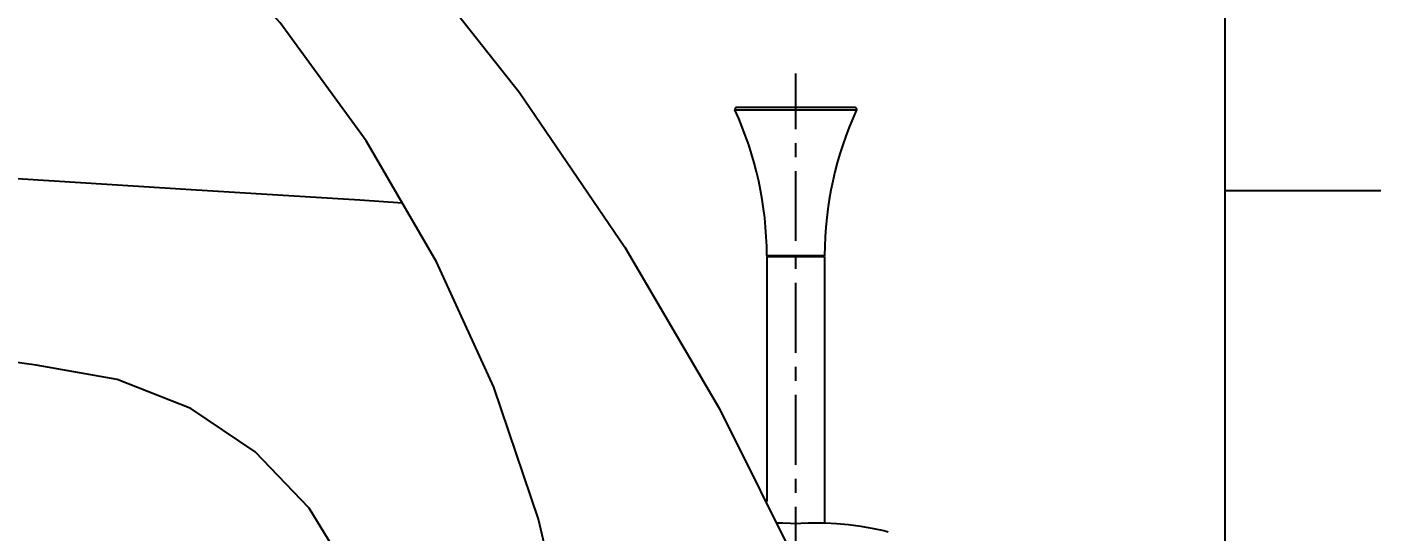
# Model space of a CAD drawing. Header units: millimetres. Extents: x 601 to 1195, y -13 to 407.
# Drawn here: x 1072.1 to 1195, y 204.9 to 250.7 of the extents above; entities that cross this region are included whole.
import ezdxf

# ---------------------------------------------------------------- set-up
doc = ezdxf.new("R2010")
doc.units = ezdxf.units.MM
doc.header["$LTSCALE"] = 0.1
doc.linetypes.add('CENTERX2', pattern=[101.6, 63.5, -12.7, 12.7, -12.7])
doc.layers.add('CENTER', color=1, linetype='CENTERX2')
doc.layers.add('DIM', color=3, linetype='Continuous')
doc.styles.get("Standard").update_dxf_attribs({"font": 'arial.ttf'})
doc.dimstyles.new('ISO-25', dxfattribs={"dimtxt": 2.5, "dimasz": 2.5, "dimexe": 1.25, "dimexo": 0.625, "dimtad": 1, "dimlfac": 1.333333, "dimtxsty": 'Standard', "dimcen": 2.5, "dimadec": 0, "dimazin": 0, "dimtfac": 1, "dimtmove": 0, "dimatfit": 3, "dimfxl": 0, "dimarcsym": 0})

# ---------------------------------------------------------------- blocks, each defined once
blk = doc.blocks.new('*D10')
at = {"layer": 'Defpoints', "color": 0}
for p in [(990.69, 233.7), (1031.2, 161.15), (1141.86, 161.15)]:
    blk.add_point(p, dxfattribs=at)
at = {"layer": 'DIM', "color": 0, "lineweight": -2}
for p, q in [((991.32, 233.7), (1032.45, 233.7)), ((1031.2, 231.2), (1031.2, 163.65)), ((1141.24, 161.15), (1029.95, 161.15))]:
    blk.add_line(p, q, dxfattribs=at)
at = {"layer": 'DIM', "color": 0}
for points in [[(1030.79, 231.2), (1031.62, 231.2), (1031.2, 233.7)], [(1030.79, 163.65), (1031.62, 163.65), (1031.2, 161.15)]]:
    blk.add_solid(points, dxfattribs=at)
at = {"layer": 'DIM', "color": 0, "insert": (1029.3, 197.43), "char_height": 2.5, "attachment_point": 5, "rotation": 90}
blk.add_mtext('97', dxfattribs=at)
blk = doc.blocks.new('*D11')
at = {"layer": 'Defpoints', "color": 0}
for p in [(990.69, 233.7), (1141.86, 185.49), (1141.86, 161.15)]:
    blk.add_point(p, dxfattribs=at)
at = {"layer": 'DIM', "color": 0, "lineweight": -2}
for p, q in [((990.69, 233.08), (990.69, 184.24)), ((1141.86, 161.78), (1141.86, 186.74)), ((993.19, 185.49), (1139.36, 185.49))]:
    blk.add_line(p, q, dxfattribs=at)
at = {"layer": 'DIM', "color": 0}
for points in [[(993.19, 185.91), (993.19, 185.07), (990.69, 185.49)], [(1139.36, 185.91), (1139.36, 185.07), (1141.86, 185.49)]]:
    blk.add_solid(points, dxfattribs=at)
at = {"layer": 'DIM', "color": 0, "insert": (1066.28, 187.39), "char_height": 2.5, "attachment_point": 5}
blk.add_mtext('201.5', dxfattribs=at)

msp = doc.modelspace()

# ---------------------------------------------------------------- linework, layer by layer
for p, q in [((1180.8668, 0.8691), (1180.8668, 392.5863)), ((1136.338, 243.2158), (1147.3911, 243.2158)), ((1147.2548, 243.4283), (1136.4743, 243.4283)), ((989.2402, 242.1492), (1086.9516, 236.0071)), ((1180.8668, 235.8994), (1195.0082, 235.8994)), ((1139.2395, 230.0031), (1144.4896, 230.0031)), ((1139.2395, 229.9283), (1139.2395, 207.6802)), ((1139.2395, 229.9283), (1144.4895, 229.9283)), ((1144.4895, 229.9283), (1144.4895, 205.7371)), ((1148.9191, 205.2426), (1149.8529, 205.0395)), ((1149.8521, 205.0397), (1150.2492, 204.9192)), ((1149.8521, 205.0397), (1149.8529, 205.0395))]:
    msp.add_line(p, q)
for points in [[(1082.7521, 282.3076), (1094.789, 270.7478), (1106.2224, 258.1579), (1116.764, 244.8036), (1126.3558, 230.7533), (1134.9515, 216.0834), (1142.3578, 201.2019)], [(1121.3942, 193.6451), (1118.5102, 206.0762), (1114.4295, 218.0599), (1109.2451, 229.433), (1102.8558, 240.4106), (1095.0423, 251.1316), (1085.4905, 261.638), (1074.2592, 271.4355)], [(1086.9516, 236.0071), (1094.815, 235.5125), (1102.2866, 235.0419), (1106.135, 234.7765)], [(1108.2036, 186.2362), (1104.752, 193.7415), (1101.507, 200.7884), (1097.684, 207.0649), (1092.7598, 212.1912), (1086.9171, 216.1166), (1080.2411, 218.7503), (1072.8744, 220.0476), (1065.0107, 221.1538), (1056.6353, 222.3306)], [(1140.0977, 205.7432), (1140.6787, 205.7355), (1141.4009, 205.7064), (1141.8645, 205.6789)], [(1141.8645, 205.6789), (1142.3372, 205.7068), (1142.9995, 205.7341), (1143.7296, 205.7464), (1144.5685, 205.7361)], [(1144.5685, 205.7361), (1145.5577, 205.6893), (1146.6542, 205.5926)], [(1146.6542, 205.5926), (1147.7881, 205.4427), (1148.9191, 205.2426)]]:
    msp.add_lwpolyline(points)
for centre, radius, start, end in [((1136.4743, 243.2783), 0.15, 90, 204.636619), ((1107.3645, 229.9283), 31.875, 0.134497, 24.636619), ((1176.3645, 229.9283), 31.875, 155.363381, 179.865503), ((1147.2548, 243.2783), 0.15, 335.363381, 90), ((1139.3145, 230.0033), 0.075, 180.134497, 202.600873), ((1144.4146, 230.0033), 0.075, 337.399127, 359.865503)]:
    msp.add_arc(centre, radius, start, end)
msp.add_point((1180.8668, 235.8994))
at = {"layer": 'CENTER'}
msp.add_line((1141.8645, 38.2813), (1141.8645, 246.5334), dxfattribs=at)

# ---------------------------------------------------------------- dimensions: what is measured, and where the dimension line sits
at = {"layer": 'DIM'}
dim = msp.add_linear_dim(base=(1031.2046, 161.1533), p1=(990.6917, 233.7017), p2=(1141.8645, 161.1533), angle=90, text='97', dimstyle='ISO-25', dxfattribs=at)
dim.commit()
dim.dimension.update_dxf_attribs({"geometry": '*D10', "text_midpoint": (1029.3032, 197.4275)})
dim = msp.add_linear_dim(base=(1141.8645, 185.49), p1=(990.6917, 233.7017), p2=(1141.8645, 161.1533), text='201.5', dimstyle='ISO-25', dxfattribs=at)
dim.commit()
dim.dimension.update_dxf_attribs({"geometry": '*D11', "text_midpoint": (1066.2781, 187.3915)})

doc.saveas('drawing.dxf')
